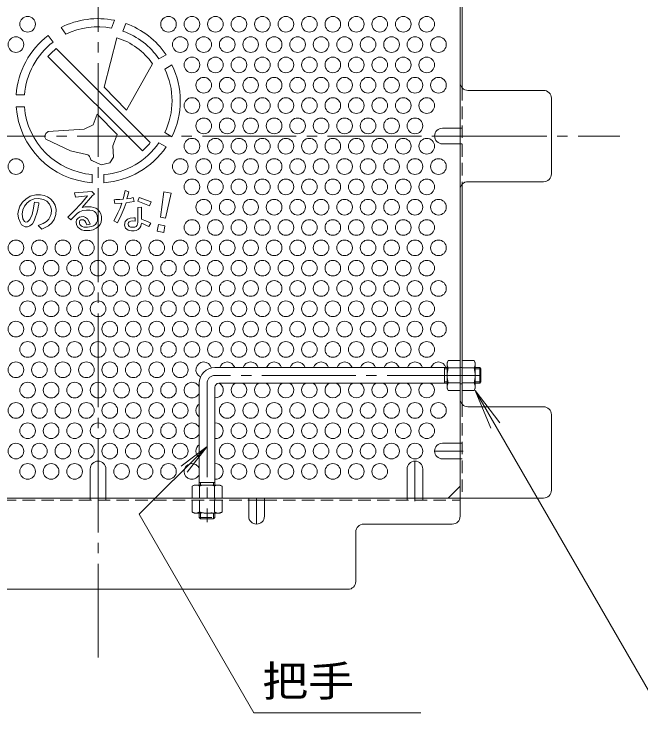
# Model space of a CAD drawing. Units: millimetres at full size, sheet at 1:4; details may follow other scales. Extents: x -838 to 1019, y -781 to 757.
# Drawn here: x 402.4 to 642.7, y 220.4 to 489.9 of the extents above; entities that cross this region are included whole.
import ezdxf
from ezdxf.enums import TextEntityAlignment as Align

# ---------------------------------------------------------------- set-up
doc = ezdxf.new("R2010")
doc.units = ezdxf.units.MM
doc.header["$LTSCALE"] = 4
for name, pattern in [('CHAIN1', [8, 5, -1, 1, -1]), ('CHAIN2', [12, 9, -1, 1, -1]), ('DASHED1', [1.8, 1.2, -0.6])]:
    doc.linetypes.add(name, pattern=pattern)
for name, color, linetype, lineweight in [('A-1', 3, 'Continuous', 9), ('A-5', 7, 'Continuous', 9), ('A-6', 2, 'Continuous', 9), ('A-7', 2, 'Continuous', 9), ('A-8', 2, 'Continuous', 9), ('A-9', 6, 'Continuous', 9), ('A-C', 3, 'Continuous', 9)]:
    doc.layers.add(name, color=color, linetype=linetype, lineweight=lineweight)
doc.styles.add('ＭＳ ゴシック', font='')
doc.styles.get('ＭＳ ゴシック').set_extended_font_data('MS Gothic')

msp = doc.modelspace()

# ---------------------------------------------------------------- linework, layer by layer
at = {"layer": 'A-1'}
for p, q in [((568.393, 354.359), (479.393, 354.359)), ((567.393, 348.359), (567.393, 354.359)), ((567.393, 353.859), (568.393, 353.859)), ((580.893, 354.359), (579.193, 354.359)), ((579.193, 353.859), (581.393, 353.859)), ((580.893, 348.359), (580.893, 354.359)), ((580.893, 354.359), (581.393, 353.859)), ((581.393, 348.859), (581.393, 353.859)), ((473.393, 348.359), (473.393, 309.359)), ((568.393, 348.359), (480.893, 348.359)), ((567.393, 348.859), (568.393, 348.859)), ((579.193, 348.859), (581.393, 348.859)), ((580.893, 348.359), (579.193, 348.359)), ((580.893, 348.359), (581.393, 348.859)), ((479.393, 346.859), (479.393, 309.359)), ((473.393, 310.359), (479.393, 310.359)), ((473.893, 310.359), (473.893, 309.359)), ((478.893, 310.359), (478.893, 309.359))]:
    msp.add_line(p, q, dxfattribs=at)
at = {"layer": 'A-1', "linetype": 'CHAIN2'}
for p, q in [((581.393, 351.359), (479.393, 351.359)), ((476.393, 348.359), (476.393, 295.126))]:
    msp.add_line(p, q, dxfattribs=at)
at = {"layer": 'A-1', "linetype": 'DASHED1'}
for p, q in [((473.393, 296.859), (473.393, 298.559)), ((473.393, 296.859), (479.393, 296.859)), ((473.393, 296.859), (473.893, 296.359)), ((473.893, 298.559), (473.893, 296.359)), ((478.893, 298.559), (478.893, 296.359)), ((479.393, 296.859), (478.893, 296.359)), ((479.393, 296.859), (479.393, 298.559)), ((473.893, 296.359), (478.893, 296.359))]:
    msp.add_line(p, q, dxfattribs=at)
at = {"layer": 'A-1'}
for centre, radius in [((479.393, 348.359), 6), ((480.893, 346.859), 1.5)]:
    msp.add_arc(centre, radius, 90, 180, dxfattribs=at)
at = {"layer": 'A-1', "linetype": 'CHAIN2'}
msp.add_arc((479.393, 348.359), 3, 90, 180, dxfattribs=at)
at = {"layer": 'A-5'}
for p, q in [((579.16, 345.609), (651.431, 220.429)), ((579.16, 345.609), (585.139, 331.172)), ((579.16, 345.609), (588.672, 333.212)), ((476.393, 324.174), (466.476, 316.565)), ((558.348, 222.044), (494.302, 222.044))]:
    msp.add_line(p, q, dxfattribs=at)
msp.add_lwpolyline([(494.302, 222.044), (450.365, 298.146), (476.393, 324.174), (468.784, 314.257)], dxfattribs=at)
at = {"layer": 'A-6'}
for centre in [(407.593, 486.03), (461.593, 486.03), (470.593, 486.03), (479.593, 486.03), (488.593, 486.03), (497.593, 486.03), (506.593, 486.03), (515.593, 486.03), (524.593, 486.03), (533.593, 486.03), (542.593, 486.03), (551.593, 486.03), (560.593, 486.03), (403.093, 478.236), (466.093, 478.236), (475.093, 478.236), (484.093, 478.236), (493.093, 478.236), (502.093, 478.236), (511.093, 478.236), (520.093, 478.236), (529.093, 478.236), (538.093, 478.236), (547.093, 478.236), (556.093, 478.236), (565.093, 478.236), (470.593, 470.442), (479.593, 470.442), (488.593, 470.442), (497.593, 470.442), (506.593, 470.442), (515.593, 470.442), (524.593, 470.442), (533.593, 470.442), (542.593, 470.442), (551.593, 470.442), (560.593, 470.442), (475.093, 462.648), (484.093, 462.648), (493.093, 462.648), (502.093, 462.648), (511.093, 462.648), (520.093, 462.648), (529.093, 462.648), (538.093, 462.648), (547.093, 462.648), (556.093, 462.648), (565.093, 462.648), (470.593, 454.853), (479.593, 454.853), (488.593, 454.853), (497.593, 454.853), (506.593, 454.853), (515.593, 454.853), (524.593, 454.853), (533.593, 454.853), (542.593, 454.853), (551.593, 454.853), (560.593, 454.853), (475.093, 447.059), (484.093, 447.059), (493.093, 447.059), (502.093, 447.059), (511.093, 447.059), (520.093, 447.059), (529.093, 447.059), (538.093, 447.059), (547.093, 447.059), (556.093, 447.059), (470.593, 439.265), (479.593, 439.265), (488.593, 439.265), (497.593, 439.265), (506.593, 439.265), (515.593, 439.265), (524.593, 439.265), (533.593, 439.265), (542.593, 439.265), (551.593, 439.265), (560.593, 439.265), (403.093, 431.471), (466.093, 431.471), (475.093, 431.471), (484.093, 431.471), (493.093, 431.471), (502.093, 431.471), (511.093, 431.471), (520.093, 431.471), (529.093, 431.471), (538.093, 431.471), (547.093, 431.471), (556.093, 431.471), (565.093, 431.471), (470.593, 423.677), (479.593, 423.677), (488.593, 423.677), (497.593, 423.677), (506.593, 423.677), (515.593, 423.677), (524.593, 423.677), (533.593, 423.677), (542.593, 423.677), (551.593, 423.677), (560.593, 423.677), (475.093, 415.882), (484.093, 415.882), (493.093, 415.882), (502.093, 415.882), (511.093, 415.882), (520.093, 415.882), (529.093, 415.882), (538.093, 415.882), (547.093, 415.882), (556.093, 415.882), (565.093, 415.882), (470.593, 408.088), (479.593, 408.088), (488.593, 408.088), (497.593, 408.088), (506.593, 408.088), (515.593, 408.088), (524.593, 408.088), (533.593, 408.088), (542.593, 408.088), (551.593, 408.088), (560.593, 408.088), (403.093, 400.294), (412.093, 400.294), (421.093, 400.294), (430.093, 400.294), (439.093, 400.294), (448.093, 400.294), (457.093, 400.294), (466.093, 400.294), (475.093, 400.294), (484.093, 400.294), (493.093, 400.294), (502.093, 400.294), (511.093, 400.294), (520.093, 400.294), (529.093, 400.294), (538.093, 400.294), (547.093, 400.294), (556.093, 400.294), (565.093, 400.294), (407.593, 392.5), (416.593, 392.5), (425.593, 392.5), (434.593, 392.5), (443.593, 392.5), (452.593, 392.5), (461.593, 392.5), (470.593, 392.5), (479.593, 392.5), (488.593, 392.5), (497.593, 392.5), (506.593, 392.5), (515.593, 392.5), (524.593, 392.5), (533.593, 392.5), (542.593, 392.5), (551.593, 392.5), (560.593, 392.5), (403.093, 384.705), (412.093, 384.705), (421.093, 384.705), (430.093, 384.705), (439.093, 384.705), (448.093, 384.705), (457.093, 384.705), (466.093, 384.705), (475.093, 384.705), (484.093, 384.705), (493.093, 384.705), (502.093, 384.705), (511.093, 384.705), (520.093, 384.705), (529.093, 384.705), (538.093, 384.705), (547.093, 384.705), (556.093, 384.705), (565.093, 384.705), (407.593, 376.911), (416.593, 376.911), (425.593, 376.911), (434.593, 376.911), (443.593, 376.911), (452.593, 376.911), (461.593, 376.911), (470.593, 376.911), (479.593, 376.911), (488.593, 376.911), (497.593, 376.911), (506.593, 376.911), (515.593, 376.911), (524.593, 376.911), (533.593, 376.911), (542.593, 376.911), (551.593, 376.911), (560.593, 376.911), (403.093, 369.117), (412.093, 369.117), (421.093, 369.117), (430.093, 369.117), (439.093, 369.117), (448.093, 369.117), (457.093, 369.117), (466.093, 369.117), (475.093, 369.117), (484.093, 369.117), (493.093, 369.117), (502.093, 369.117), (511.093, 369.117), (520.093, 369.117), (529.093, 369.117), (538.093, 369.117), (547.093, 369.117), (556.093, 369.117), (565.093, 369.117), (407.593, 361.323), (416.593, 361.323), (425.593, 361.323), (434.593, 361.323), (443.593, 361.323), (452.593, 361.323), (461.593, 361.323), (470.593, 361.323), (479.593, 361.323), (488.593, 361.323), (497.593, 361.323), (506.593, 361.323), (515.593, 361.323), (524.593, 361.323), (533.593, 361.323), (542.593, 361.323), (551.593, 361.323), (560.593, 361.323), (403.093, 353.529), (412.093, 353.529), (421.093, 353.529), (430.093, 353.529), (439.093, 353.529), (448.093, 353.529), (457.093, 353.529), (466.093, 353.529), (407.593, 345.734), (416.593, 345.734), (425.593, 345.734), (434.593, 345.734), (443.593, 345.734), (452.593, 345.734), (461.593, 345.734), (403.093, 337.94), (412.093, 337.94), (421.093, 337.94), (430.093, 337.94), (439.093, 337.94), (448.093, 337.94), (457.093, 337.94), (466.093, 337.94), (484.093, 337.94), (493.093, 337.94), (502.093, 337.94), (511.093, 337.94), (520.093, 337.94), (529.093, 337.94), (538.093, 337.94), (547.093, 337.94), (556.093, 337.94), (565.093, 337.94), (407.593, 330.146), (416.593, 330.146), (425.593, 330.146), (434.593, 330.146), (443.593, 330.146), (452.593, 330.146), (461.593, 330.146), (488.593, 330.146), (497.593, 330.146), (506.593, 330.146), (515.593, 330.146), (524.593, 330.146), (533.593, 330.146), (542.593, 330.146), (551.593, 330.146), (560.593, 330.146), (403.093, 322.352), (412.093, 322.352), (421.093, 322.352), (430.093, 322.352), (439.093, 322.352), (448.093, 322.352), (457.093, 322.352), (466.093, 322.352), (484.093, 322.352), (493.093, 322.352), (502.093, 322.352), (511.093, 322.352), (520.093, 322.352), (529.093, 322.352), (538.093, 322.352), (547.093, 322.352), (556.093, 322.352), (407.593, 314.557), (416.593, 314.557), (425.593, 314.557), (443.593, 314.557), (452.593, 314.557), (461.593, 314.557), (488.593, 314.557), (497.593, 314.557), (506.593, 314.557), (515.593, 314.557), (524.593, 314.557), (533.593, 314.557), (542.593, 314.557)]:
    msp.add_circle(centre, 3, dxfattribs=at)
for centre, start, end in [((475.093, 353.529), 12.91003, 246.5935), ((484.093, 353.529), 16.06405, 163.93595), ((493.093, 353.529), 16.06405, 163.93595), ((502.093, 353.529), 16.06405, 163.93595), ((511.093, 353.529), 16.06405, 163.93595), ((520.093, 353.529), 16.06405, 163.93595), ((529.093, 353.529), 16.06405, 163.93595), ((538.093, 353.529), 16.06405, 163.93595), ((547.093, 353.529), 16.06405, 163.93595), ((556.093, 353.529), 16.06405, 163.93595), ((565.093, 353.529), 16.06405, 163.93595), ((470.593, 345.734), 21.03946, 338.96054), ((479.593, 345.734), 266.17745, 61.01989), ((488.593, 345.734), 118.98011, 61.01989), ((497.593, 345.734), 118.98011, 61.01989), ((506.593, 345.734), 118.98011, 61.01989), ((515.593, 345.734), 118.98011, 61.01989), ((524.593, 345.734), 118.98011, 61.01989), ((533.593, 345.734), 118.98011, 61.01989), ((542.593, 345.734), 118.98011, 61.01989), ((551.593, 345.734), 118.98011, 61.01989), ((560.593, 345.734), 118.98011, 61.01989), ((475.093, 337.94), 124.5181, 235.4819), ((470.593, 330.146), 21.03946, 338.96054), ((479.593, 330.146), 266.17745, 93.82255), ((475.093, 322.352), 124.5181, 235.4819), ((470.593, 314.557), 21.03946, 338.96054), ((479.593, 314.557), 266.17745, 93.82255)]:
    msp.add_arc(centre, 3, start, end, dxfattribs=at)
at = {"layer": 'A-7', "linetype": 'CHAIN2'}
for p, q in [((434.593, 243.162), (434.593, 643.162)), ((234.593, 443.162), (634.593, 443.162))]:
    msp.add_line(p, q, dxfattribs=at)
at = {"layer": 'A-7'}
for p, q in [((573.393, 297.359), (573.393, 588.966)), ((574.193, 546.009), (574.193, 461.623)), ((605.397, 460.663), (576.393, 460.663)), ((608.397, 428.662), (608.397, 457.663)), ((574.193, 340.32), (574.193, 424.701)), ((576.393, 425.662), (605.397, 425.662)), ((605.397, 339.36), (576.393, 339.36)), ((608.397, 307.359), (608.397, 336.36)), ((568.781, 304.359), (573.393, 308.971)), ((263.79, 304.359), (605.397, 304.359)), ((492.343, 303.559), (498.343, 303.559)), ((536.392, 294.359), (570.393, 294.359)), ((533.392, 272.359), (533.392, 291.359)), ((338.794, 269.359), (530.392, 269.359))]:
    msp.add_line(p, q, dxfattribs=at)
at = {"layer": 'A-7', "linetype": 'DASHED1'}
for p, q in [((574.193, 461.623), (574.193, 424.701)), ((573.393, 446.162), (574.193, 446.162)), ((573.393, 440.162), (574.193, 440.162)), ((574.193, 354.359), (573.393, 354.359)), ((574.193, 348.159), (573.393, 348.159)), ((574.193, 340.32), (574.193, 304.354)), ((573.393, 325.352), (574.193, 325.352)), ((573.393, 319.352), (574.193, 319.352)), ((376.843, 303.559), (492.343, 303.559)), ((431.593, 304.359), (431.593, 303.559)), ((437.593, 304.359), (437.593, 303.559)), ((479.393, 304.359), (479.393, 303.559)), ((498.343, 303.559), (573.393, 303.559)), ((553.093, 304.359), (553.093, 303.559)), ((559.093, 304.359), (559.093, 303.559))]:
    msp.add_line(p, q, dxfattribs=at)
at = {"layer": 'A-7'}
for centre, start, end in [((576.393, 463.663), 180, 270), ((605.397, 457.663), 0, 90), ((605.397, 428.662), 270, 0), ((576.393, 422.662), 90, 180), ((576.393, 342.36), 180, 270), ((605.397, 336.36), 0, 90), ((605.397, 307.359), 270, 0), ((570.393, 297.359), 270, 0), ((536.392, 291.359), 90, 180), ((530.392, 272.359), 270, 0)]:
    msp.add_arc(centre, 3, start, end, dxfattribs=at)
at = {"layer": 'A-8'}
for p, q in [((566.593, 446.162), (573.393, 446.162)), ((566.593, 440.162), (573.393, 440.162)), ((566.593, 325.352), (573.393, 325.352)), ((566.593, 319.352), (573.393, 319.352)), ((431.593, 315.509), (431.593, 304.359)), ((437.593, 315.509), (437.593, 304.359)), ((553.093, 315.509), (553.093, 304.359)), ((559.093, 315.509), (559.093, 304.359)), ((492.343, 297.359), (492.343, 304.359)), ((498.343, 297.359), (498.343, 304.359))]:
    msp.add_line(p, q, dxfattribs=at)
at = {"layer": 'A-8', "linetype": 'CHAIN1'}
for p, q in [((576.101, 443.162), (563.593, 443.162)), ((574.593, 322.352), (563.593, 322.352)), ((434.593, 304.359), (434.593, 318.509)), ((556.093, 303.159), (556.093, 318.509)), ((495.343, 304.359), (495.343, 294.359))]:
    msp.add_line(p, q, dxfattribs=at)
at = {"layer": 'A-8'}
for centre, start, end in [((566.593, 443.162), 90, 270), ((566.593, 322.352), 90, 270), ((434.593, 315.509), 0, 180), ((556.093, 315.509), 0, 180), ((495.343, 297.359), 180, 0)]:
    msp.add_arc(centre, 3, start, end, dxfattribs=at)
at = {"layer": 'A-9', "color": 2}
for p, q in [((568.393, 356.359), (568.826, 357.109)), ((568.393, 346.359), (568.393, 356.359)), ((573.393, 357.109), (568.826, 357.109)), ((573.393, 345.609), (573.393, 357.109)), ((574.193, 345.609), (574.193, 357.109)), ((574.193, 357.109), (578.76, 357.109)), ((579.193, 356.359), (578.76, 357.109)), ((579.193, 346.359), (579.193, 356.359)), ((568.826, 354.222), (573.393, 354.222)), ((578.76, 354.222), (574.193, 354.222)), ((568.826, 348.495), (573.393, 348.495)), ((578.76, 348.495), (574.193, 348.495)), ((568.393, 346.359), (568.826, 345.609)), ((573.393, 345.609), (568.826, 345.609)), ((574.193, 345.609), (578.76, 345.609)), ((579.193, 346.359), (578.76, 345.609)), ((471.393, 309.359), (470.643, 308.926)), ((470.643, 304.359), (470.643, 308.926)), ((471.393, 309.359), (481.393, 309.359)), ((473.53, 308.926), (473.53, 304.359)), ((479.256, 308.926), (479.256, 304.359)), ((481.393, 309.359), (482.143, 308.926)), ((482.143, 304.359), (482.143, 308.926)), ((470.643, 304.359), (482.143, 304.359))]:
    msp.add_line(p, q, dxfattribs=at)
at = {"layer": 'A-9', "color": 2, "linetype": 'DASHED1'}
for p, q in [((482.143, 303.559), (470.643, 303.559)), ((470.643, 303.559), (470.643, 298.992)), ((473.53, 298.992), (473.53, 303.559)), ((479.256, 298.992), (479.256, 303.559)), ((482.143, 303.559), (482.143, 298.992)), ((471.393, 298.559), (470.643, 298.992)), ((481.393, 298.559), (471.393, 298.559)), ((481.393, 298.559), (482.143, 298.992))]:
    msp.add_line(p, q, dxfattribs=at)
at = {"layer": 'A-9', "color": 2}
for centre, radius, start, end in [((571.675, 355.464), 3.29, 149.99998, 176.07924), ((575.911, 355.464), 3.29, 3.92076, 30.00002), ((571.128, 355.699), 2.735, 180.2103, 212.68507), ((578.076, 351.359), 9.683, 162.79973, 197.20026), ((576.458, 355.699), 2.735, 327.31493, 359.7897), ((569.511, 351.359), 9.683, 342.79974, 17.20027), ((571.128, 347.019), 2.735, 147.31491, 179.78969), ((576.458, 347.019), 2.735, 0.21031, 32.68509), ((571.675, 347.253), 3.29, 183.92075, 210), ((575.911, 347.253), 3.29, 330, 356.07925), ((472.288, 306.077), 3.29, 93.92075, 120), ((472.053, 306.624), 2.735, 57.31491, 89.78969), ((476.393, 299.676), 9.683, 72.79973, 107.20026), ((480.733, 306.624), 2.735, 90.2103, 122.68507), ((480.498, 306.077), 3.29, 59.99998, 86.07924)]:
    msp.add_arc(centre, radius, start, end, dxfattribs=at)
at = {"layer": 'A-9', "color": 2, "linetype": 'DASHED1'}
for centre, radius, start, end in [((472.288, 301.841), 3.29, 239.99998, 266.07924), ((472.053, 301.293), 2.735, 270.2103, 302.68507), ((476.393, 308.241), 9.683, 252.79973, 287.20026), ((480.733, 301.293), 2.735, 237.31491, 269.78969), ((480.498, 301.841), 3.29, 273.92075, 300)]:
    msp.add_arc(centre, radius, start, end, dxfattribs=at)
at = {"layer": 'A-C'}
for p, q in [((440.862, 487.537), (439.771, 484.541)), ((445.209, 486.325), (444.132, 483.364)), ((420.397, 484.787), (422.225, 482.177)), ((417.316, 479.145), (415.508, 481.727)), ((441.829, 480.806), (436.884, 461.916)), ((418.572, 476.698), (454.624, 440.646)), ((457.943, 472.746), (460.678, 474.326)), ((415.376, 473.657), (451.583, 437.451)), ((455.429, 470.842), (445.442, 453.031)), ((460.193, 468.849), (462.928, 470.429)), ((436.884, 461.916), (445.442, 453.031)), ((403.174, 458.917), (406.333, 458.917)), ((403.174, 454.417), (406.333, 454.417)), ((432.648, 447.49), (434.223, 451.504)), ((434.223, 451.504), (441.956, 443.801)), ((429.241, 445.839), (432.648, 447.49)), ((414.045, 442.98), (414.543, 441.927)), ((440.224, 439.386), (441.956, 443.801)), ((462.928, 442.906), (460.193, 444.486)), ((424.057, 437.49), (414.543, 441.927)), ((440.454, 435.033), (440.224, 439.386)), ((460.678, 439.009), (457.943, 440.589)), ((430.133, 436.106), (424.057, 437.49)), ((431.568, 434.84), (431.839, 434.095)), ((432.165, 433.74), (431.839, 434.095)), ((435.732, 432.076), (432.165, 433.74)), ((432.343, 428.407), (432.343, 425.248)), ((436.843, 428.407), (436.843, 425.248)), ((410.786, 420.624), (408.6, 420.054)), ((412.563, 420.601), (410.786, 420.624)), ((413.952, 420.328), (412.563, 420.601)), ((460.459, 411.719), (462.6, 421.224)), ((405.572, 417.846), (404.547, 416.32)), ((406.87, 419.007), (405.572, 417.846)), ((408.6, 420.054), (406.87, 419.007)), ((407.426, 417.525), (408.59, 418.383)), ((408.59, 418.383), (410.091, 419.026)), ((409.859, 415.664), (410.159, 417.762)), ((410.091, 419.026), (411.715, 419.21)), ((411.715, 419.21), (413.615, 418.873)), ((413.615, 418.873), (414.932, 418.199)), ((415.204, 419.827), (413.952, 420.328)), ((414.932, 418.199), (415.943, 417.035)), ((416.342, 419.03), (415.204, 419.827)), ((417.383, 417.923), (416.342, 419.03)), ((418.149, 416.606), (417.383, 417.923)), ((446.877, 419.271), (445.651, 419.043)), ((404.547, 416.32), (404.023, 414.635)), ((405.71, 414.859), (406.446, 416.33)), ((406.446, 416.33), (407.426, 417.525)), ((409.821, 415.453), (409.29, 413.096)), ((411.47, 415.022), (411.606, 415.978)), ((411.606, 415.978), (411.857, 417.049)), ((415.943, 417.035), (416.434, 415.932)), ((416.434, 415.932), (416.679, 414.767)), ((418.517, 415.012), (418.149, 416.606)), ((449.882, 415.752), (449.882, 411.607)), ((404.023, 414.635), (403.887, 413.291)), ((403.887, 413.291), (404.046, 411.629)), ((405.434, 413.143), (405.71, 414.859)), ((405.741, 411.41), (405.434, 413.143)), ((409.29, 413.096), (408.469, 411.166)), ((410.513, 411.766), (411.082, 413.61)), ((411.082, 413.61), (411.47, 415.022)), ((416.617, 413.327), (416.28, 412.255)), ((416.679, 414.767), (416.617, 413.327)), ((417.782, 411.213), (418.394, 413.021)), ((418.394, 413.021), (418.517, 415.012)), ((404.046, 411.629), (404.684, 410.081)), ((404.684, 410.081), (405.299, 409.124)), ((406.429, 410.434), (405.741, 411.41)), ((406.917, 410.146), (406.429, 410.434)), ((407.56, 410.279), (406.917, 410.146)), ((408.469, 411.166), (407.56, 410.279)), ((409.397, 409.466), (410.126, 410.627)), ((410.126, 410.627), (410.513, 411.766)), ((414.81, 410.417), (413.492, 409.589)), ((415.76, 411.305), (414.81, 410.417)), ((415.606, 408.762), (416.893, 409.926)), ((416.28, 412.255), (415.76, 411.305)), ((416.893, 409.926), (417.782, 411.213)), ((431.555, 409.311), (431.236, 410.308)), ((446.877, 411.685), (445.815, 411.26)), ((448.329, 411.808), (446.877, 411.685)), ((448.852, 410.51), (447.911, 410.584)), ((448.876, 411.737), (448.329, 411.808)), ((448.876, 411.737), (448.852, 410.51)), ((449.882, 411.607), (449.856, 410.306)), ((458.534, 412.058), (460.459, 411.719)), ((405.299, 409.124), (406.597, 408.35)), ((406.597, 408.35), (407.507, 408.327)), ((407.507, 408.327), (408.441, 408.669)), ((408.441, 408.669), (409.397, 409.466)), ((412.573, 409.222), (411.685, 408.915)), ((411.685, 408.915), (413.094, 407.445)), ((413.492, 409.589), (412.573, 409.222)), ((413.094, 407.445), (415.606, 408.762)), ((430.186, 409.336), (430.226, 409.111)), ((431.555, 409.311), (430.226, 409.111))]:
    msp.add_line(p, q, dxfattribs=at)
for points in [[(429.241, 445.839), (415.51, 444.884), (414.543, 444.111), (414.045, 442.98)], [(435.732, 432.076), (439.149, 432.858), (440.454, 435.033)], [(425.498, 421.332), (425.961, 419.763), (430.488, 420.241), (428.192, 417.462), (425.285, 414.329), (423.015, 412.006), (424.169, 410.997), (426.532, 413.413), (427.448, 414.09), (428.776, 414.621), (430.196, 414.794), (431.404, 414.781), (432.466, 414.568), (433.249, 414.197), (433.847, 413.546), (434.266, 412.706), (434.429, 411.638), (434.348, 410.66), (434.049, 409.863), (433.571, 409.267), (432.809, 408.7), (432.027, 408.427), (430.602, 408.212), (429.542, 408.207), (429.147, 408.252), (428.492, 408.467), (428.085, 408.749), (427.634, 409.291), (427.442, 409.765), (427.442, 410.285), (427.656, 410.748), (428.017, 410.996), (428.503, 411.075), (429.056, 410.996), (429.519, 410.658), (429.926, 410.036), (430.186, 409.336)], [(431.236, 410.308), (430.502, 411.426), (429.757, 411.934), (428.977, 412.25), (428.108, 412.227), (427.453, 412.081), (426.775, 411.55), (426.357, 411.03), (426.154, 410.217), (426.301, 409.133), (426.832, 408.23), (427.453, 407.665), (428.209, 407.258), (429.294, 406.965), (430.434, 406.886), (431.405, 406.908), (432.772, 407.225), (433.901, 407.789), (434.861, 408.568), (435.347, 409.246), (435.731, 410.195), (435.9, 411.279), (435.866, 412.25), (435.623, 413.333), (435.187, 414.161), (434.476, 415), (433.774, 415.447), (432.84, 415.818), (431.894, 416.01), (430.917, 416.052), (430.216, 416.042), (429.578, 415.957), (428.442, 415.719), (432.513, 420.325), (433.163, 420.828), (432.206, 421.884), (425.498, 421.332)], [(445.651, 419.043), (446.403, 421.773), (445.03, 422.23), (444.212, 418.912), (442.937, 418.846), (441.417, 418.797), (440.767, 418.757)], [(462.6, 421.224), (459.833, 421.712), (458.534, 412.058)], [(411.857, 417.049), (411.915, 417.505), (410.159, 417.762)], [(440.767, 418.757), (441.01, 417.32), (443.752, 417.408), (443.023, 415.506), (442.226, 413.737), (441.541, 412.3), (440.634, 410.597), (442.005, 409.912), (443.487, 412.853), (444.615, 415.462), (445.3, 417.519), (446.795, 417.751), (448.413, 418.078), (448.054, 419.582), (446.877, 419.271)], [(445.815, 411.26), (445.028, 410.422), (444.755, 409.018), (445.145, 407.809), (446.12, 407.069), (447.406, 406.796), (448.429, 406.803), (449.159, 406.917), (449.953, 407.295), (450.608, 407.9), (450.999, 408.643), (451.175, 409.26), (451.264, 409.739), (452.171, 409.411), (453.468, 408.769), (454.01, 408.416), (454.879, 409.764), (453.544, 410.394), (452.561, 410.797), (451.276, 411.251), (451.231, 415.843), (449.882, 415.752)], [(447.911, 410.584), (447.15, 410.499), (446.57, 410.221), (446.316, 409.979), (446.185, 409.699), (446.146, 409.184), (446.263, 408.796), (446.544, 408.485), (447.049, 408.252), (447.447, 408.194), (448.127, 408.155), (448.691, 408.252), (449.225, 408.524), (449.584, 408.981), (449.769, 409.456), (449.866, 409.981), (449.856, 410.306)]]:
    msp.add_lwpolyline(points, dxfattribs=at)
for points in [[(450.357, 419.57), (449.812, 418.146), (454.365, 416.406), (454.963, 417.918)], [(457.292, 406.639), (459.781, 406.2), (460.234, 408.768), (457.745, 409.207)]]:
    msp.add_lwpolyline(points, close=True, dxfattribs=at)
for centre, radius, start, end in [((434.593, 456.667), 31.5, 78.52075, 116.78679), ((434.593, 456.667), 31.5, 34.09604, 70.30427), ((434.593, 456.667), 28.35, 79.47578, 115.8668), ((434.593, 456.667), 28.35, 34.55207, 70.33808), ((434.593, 456.667), 31.5, 127.29244, 175.90396), ((434.593, 456.667), 25.2, 34.22699, 73.31452), ((434.593, 456.667), 28.35, 127.54732, 175.44793), ((434.593, 456.667), 25.65, 128.65434, 138.52038), ((434.593, 456.667), 31.5, 334.09604, 25.90396), ((434.593, 456.667), 28.35, 334.55207, 25.44793), ((434.593, 456.667), 31.5, 184.09604, 265.90396), ((434.593, 456.667), 28.35, 184.55207, 265.44793), ((434.593, 456.667), 28.35, 274.55207, 325.44793), ((434.593, 456.667), 25.65, 311.47962, 321.34566), ((434.593, 456.667), 31.5, 274.09604, 325.90396), ((429.689, 434.156), 2, 20, 77.17135), ((407.187, 416.046), 2.7, 347.30733, 351.8699)]:
    msp.add_arc(centre, radius, start, end, dxfattribs=at)

# ---------------------------------------------------------------- texts
at = {"layer": 'A-5', "color": 2, "style": 'ＭＳ ゴシック', "width": 1.1}
msp.add_text('把手', height=11.73, dxfattribs=at).set_placement((497.552, 224.778), align=Align.BOTTOM_LEFT)

doc.saveas('drawing.dxf')
